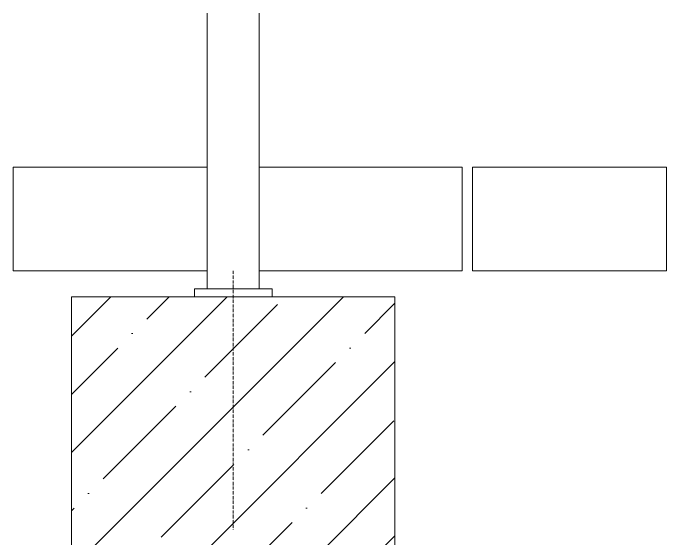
# Model space of a CAD drawing. Header units: millimetres. Extents: x 23367 to 29307, y 3383 to 7583.
# Drawn here: x 24626 to 25134, y 4848 to 5254 of the extents above; entities that cross this region are included whole.
import ezdxf

# ---------------------------------------------------------------- set-up
doc = ezdxf.new("R2010")
doc.units = ezdxf.units.MM
doc.header["$LTSCALE"] = 0.2
doc.linetypes.add('ACAD_ISO10W100', pattern=[18.5, 12, -3, 0.5, -3])
doc.layers.add('OSY', color=7, linetype='ACAD_ISO10W100', lineweight=9)
doc.layers.add('Visible', color=7, linetype='Continuous', lineweight=18)
doc.layers.add('SRAFY', color=7, linetype='Continuous', lineweight=9, true_color=0x57595b)

msp = doc.modelspace()

# ---------------------------------------------------------------- hatches: boundary and pattern name
at = {"layer": 'SRAFY'}
h = msp.add_hatch(dxfattribs=at)
h.set_pattern_fill('ANSI35', color=256, scale=10, style=0)
h.paths.add_polyline_path([(24671.19, 5034.97), (24921.19, 5034.97), (24921.19, 4734.97), (24671.19, 4734.97)])
h.paths.add_polyline_path([(25231.19, 5034.97), (25481.19, 5034.97), (25481.19, 4734.97), (25231.19, 4734.97)])

# ---------------------------------------------------------------- linework, layer by layer
at = {"layer": 'OSY'}
msp.add_line((24796.19, 5054.97), (24796.19, 4854.97), dxfattribs=at)
at = {"layer": 'SRAFY'}
for points in [[(24626.19, 5054.97), (24776.19, 5054.97), (24776.19, 5134.97), (24626.19, 5134.97)], [(24816.19, 5054.97), (24973.06, 5054.97), (24973.06, 5134.97), (24816.19, 5134.97)], [(24981.05, 5054.97), (25131.05, 5054.97), (25131.05, 5134.97), (24981.05, 5134.97)]]:
    msp.add_lwpolyline(points, close=True, dxfattribs=at)
at = {"layer": 'SRAFY', "elevation": 59}
for points in [[(24796.19, 5034.97), (24671.19, 5034.97), (24671.19, 4734.97), (24796.19, 4734.97)], [(24796.19, 5034.97), (24921.19, 5034.97), (24921.19, 4734.97), (24796.19, 4734.97)]]:
    msp.add_lwpolyline(points, dxfattribs=at)
at = {"layer": 'Visible', "extrusion": (0, 1, 0)}
for p, q in [((24776.19, 5253.89), (24776.19, 5040.97)), ((24816.19, 5253.89), (24816.19, 5040.97)), ((24766.19, 5034.97, 55), (24766.19, 5040.97, 55)), ((24770.19, 5040.97, 59), (24822.19, 5040.97, 59)), ((24770.19, 5034.97, 59), (24822.19, 5034.97, 59))]:
    msp.add_line(p, q, dxfattribs=at)
at = {"layer": 'Visible'}
msp.add_line((24826.19, 5034.97, 55), (24826.19, 5040.97, 55), dxfattribs=at)
at = {"layer": 'Visible', "extrusion": (0, 1, 0)}
for centre, start, end in [((-24770.19, 55, 5040.97), 0, 90), ((-24822.19, 55, 5040.97), 90, 180)]:
    msp.add_arc(centre, 4, start, end, dxfattribs=at)
at = {"layer": 'Visible', "extrusion": (0, -1, 0)}
for centre, start, end in [((24770.19, 55, -5034.97), 90, 180), ((24822.19, 55, -5034.97), 0, 90)]:
    msp.add_arc(centre, 4, start, end, dxfattribs=at)

doc.saveas('drawing.dxf')
